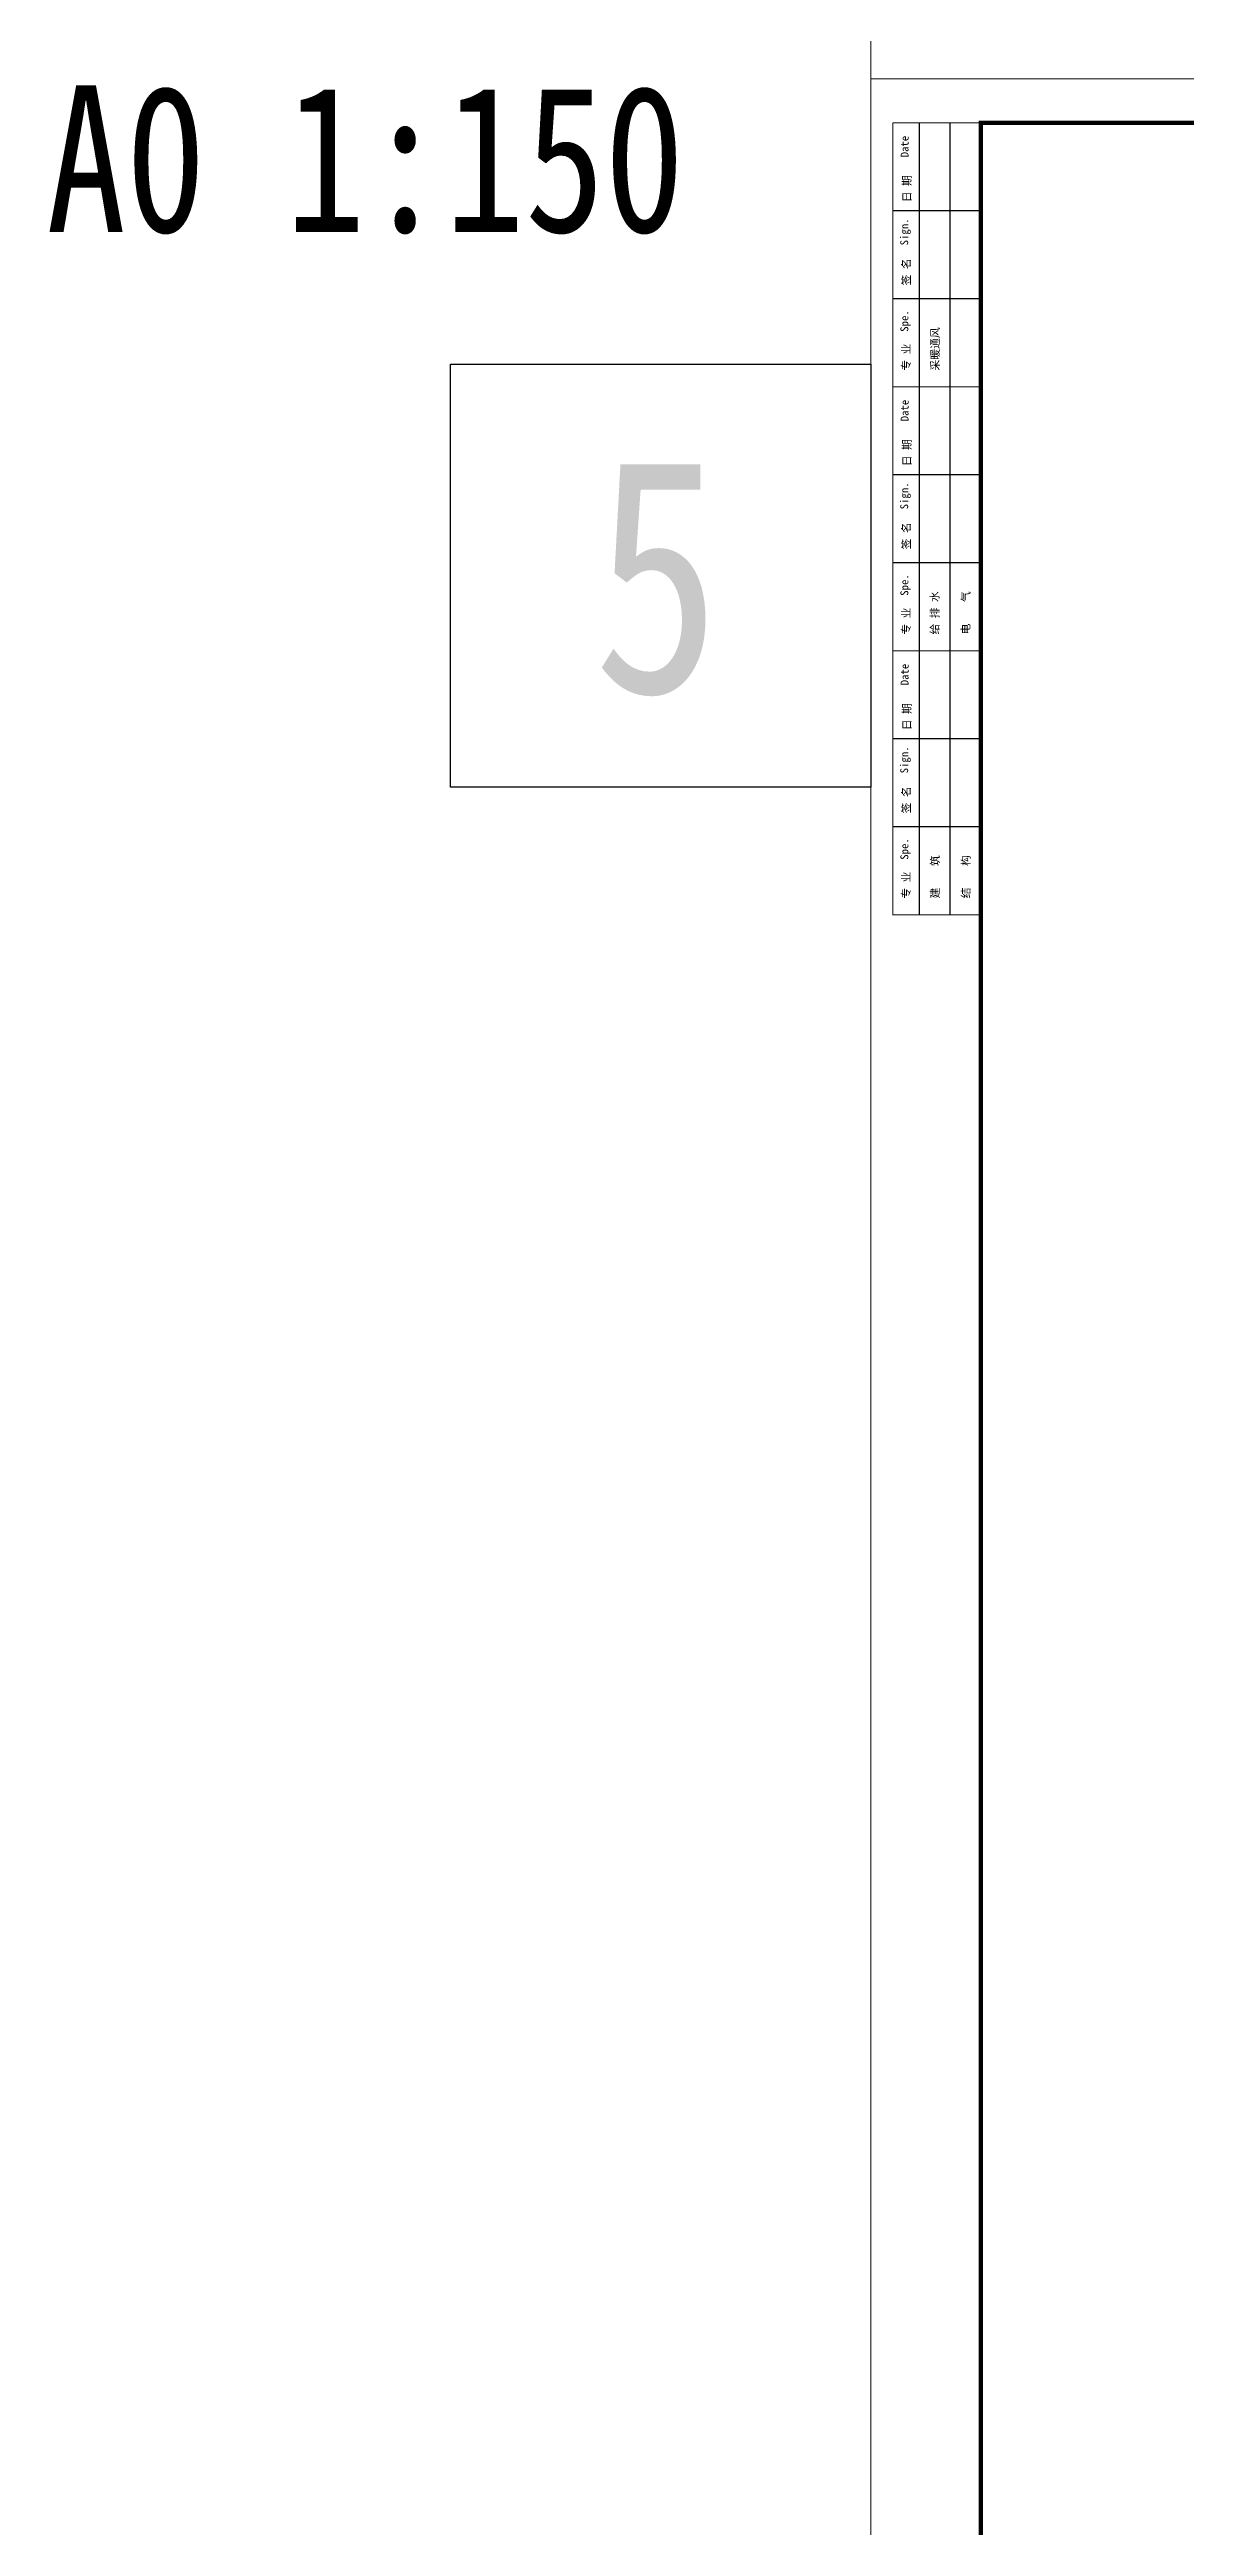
# Model space of a CAD drawing. Extents: x -275060 to -14507, y -783073 to -270523.
# Drawn here: x -220873 to -182125, y -710670 to -626224 of the extents above; entities that cross this region are included whole.
import ezdxf

# ---------------------------------------------------------------- set-up
doc = ezdxf.new("R2010")
doc.units = 0
doc.header["$LTSCALE"] = 1000
doc.header["$MEASUREMENT"] = 0
doc.layers.add('00-tk', color=151, linetype='Continuous')
doc.layers.add('07m', color=36, linetype='Continuous')
doc.layers.add('TK', color=252, linetype='Continuous', lineweight=13)
doc.styles.add('DS6HT', font='simhei.ttf', dxfattribs={"width": 0.8})
doc.styles.add('仿宋体', font='', dxfattribs={"width": 0.8})
doc.styles.get('仿宋体').set_extended_font_data('SimSun')

# ---------------------------------------------------------------- blocks, each defined once
blk = doc.blocks.new('会签')
at = {"layer": '00-tk'}
for p, q in [((-1400, 24000), (-1400, 6000)), ((-700, 24000), (-700, 6000)), ((0, 22000), (-2000, 22000)), ((0, 20000), (-2000, 20000)), ((0, 16000), (-2000, 16000)), ((0, 14000), (-2000, 14000)), ((0, 10000), (-2000, 10000)), ((0, 8000), (-2000, 8000))]:
    blk.add_line(p, q, dxfattribs=at)
at = {"layer": '00-tk', "const_width": 24.7}
for points in [[(0, 6000), (-2000, 6000), (-2000, 24000)], [(0, 24000), (-2000, 24000)], [(0, 18000), (-2000, 18000)], [(0, 12000), (-2000, 12000)]]:
    blk.add_lwpolyline(points, dxfattribs=at)
at = {"layer": '00-tk', "style": 'DS6HT'}
for s, p in [('Date', (-1642, 23216)), ('日 期', (-1589, 22196)), ('Sign.', (-1651, 21215)), ('签 名', (-1603, 20306)), ('Spe.', (-1648, 19251)), ('采暖通风', (-948, 18370)), ('专 业', (-1608, 18369)), ('Date', (-1642, 17216)), ('日 期', (-1589, 16196)), ('Sign.', (-1651, 15215)), ('签 名', (-1603, 14306)), ('Spe.', (-1648, 13251)), ('专 业', (-1608, 12369)), ('给 排 水', (-956, 12372)), ('电    气', (-251, 12372)), ('Date', (-1642, 11216)), ('日 期', (-1589, 10196)), ('Sign.', (-1651, 9215)), ('签 名', (-1603, 8306)), ('Spe.', (-1648, 7251)), ('建    筑', (-948, 6372)), ('结    构', (-248, 6374)), ('专 业', (-1608, 6369))]:
    blk.add_text(s, height=180, rotation=90, dxfattribs=at).set_placement(p)
blk = doc.blocks.new('TK-A0')
at = {"layer": 'TK'}
for p, q in [((1189, 841), (0, 841)), ((0, 841), (0, 0)), ((1189, 0), (1189, 841)), ((1179, 831), (25, 831)), ((25, 831), (25, 10)), ((0, 0), (1189, 0))]:
    blk.add_line(p, q, dxfattribs=at)
at = {"layer": 'TK', "const_width": 1}
blk.add_lwpolyline([(25, 831), (1179, 831), (1179, 10), (25, 10)], close=True, dxfattribs=at)
at = {"layer": 'TK', "xscale": 0.01, "yscale": 0.01, "zscale": 0.01}
blk.add_blockref('会签', (25, 591), dxfattribs=at)

msp = doc.modelspace()

# ---------------------------------------------------------------- linework, layer by layer
at = {"layer": '07m', "color": 2}
msp.add_lwpolyline([(-207196.2, -636953.5), (-192857.2, -636953.5), (-192857.2, -651377), (-207196.2, -651377)], close=True, dxfattribs=at)

# ---------------------------------------------------------------- block references
at = {"layer": 'TK', "xscale": 150, "yscale": 150, "zscale": 150, "rotation": 270}
msp.add_blockref('TK-A0', (-192857.2, -448872.7), dxfattribs=at)
at = {"layer": 'TK', "xscale": 150, "yscale": 150, "zscale": 150}
msp.add_blockref('TK-A0', (-192857.2, -753372.7), dxfattribs=at)

# ---------------------------------------------------------------- texts
at = {"layer": '07m', "color": 2, "style": '仿宋体', "width": 0.8}
for s, height, p in [('A0 1:150', 5000, (-220987.1, -632446.2)), ('5', 8000, (-202330.3, -648141.2))]:
    msp.add_text(s, height=height, dxfattribs=at).set_placement(p)

doc.saveas('drawing.dxf')
